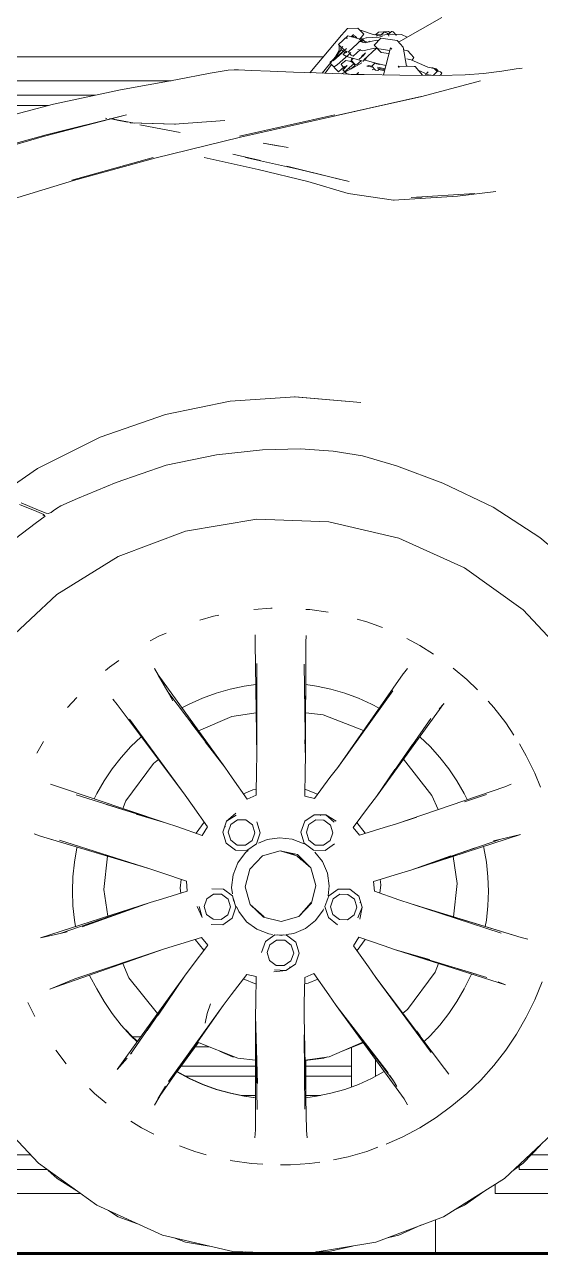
# Model space of a CAD drawing. Header units: millimetres. Extents: x -50912 to 58751, y -45352 to 5553.
# Drawn here: x 37747 to 38179, y 200 to 1227 of the extents above; entities that cross this region are included whole.
import ezdxf

# ---------------------------------------------------------------- set-up
doc = ezdxf.new("R2010")
doc.units = ezdxf.units.MM
for name, color, linetype, lineweight in [('A-DOOR', 31, 'Continuous', 9), ('A-FLOR', 192, 'Continuous', 25), ('A-GENM', 13, 'Continuous', 9), ('G-IMPT', 8, 'Continuous', 9)]:
    doc.layers.add(name, color=color, linetype=linetype, lineweight=lineweight)

# ---------------------------------------------------------------- blocks, each defined once
blk = doc.blocks.new('Porta correr 4 folhas oficina - 350 x 210-4288001-D')
at = {"layer": 'A-DOOR'}
for p, q in [((-41038.5, 1200), (-41769.7, 1200)), ((-41769.7, 1200), (-41038.5, 1200)), ((-41749.7, 1180), (-41165.8, 1180)), ((-41749.7, 1167.9), (-41228.9, 1167.9)), ((-41749.7, 1159.4), (-41268.3, 1159.4)), ((-41198.2, 381.1), (-41191, 381.1)), ((-41145.5, 372.6), (-41134.2, 372.6)), ((-41014.7, 372.3), (-41014.7, 339.3)), ((-40994.7, 348), (-40994.7, 361.9)), ((-40994.7, 361.9), (-40994.7, 348)), ((-41157.2, 356.5), (-41095.1, 356.5)), ((-41052.9, 356.5), (-41014.7, 356.5)), ((-41153.4, 348.1), (-41095.1, 348.1)), ((-41052.9, 348.1), (-41014.7, 348.1)), ((-41107.2, 332), (-41095.1, 332)), ((-41052.9, 332), (-41040.8, 332)), ((-41283.4, 282.4), (-41749.7, 282.4)), ((-40139.7, 282.4), (-40864.6, 282.4)), ((-41269.4, 270), (-41749.7, 270)), ((-40874.7, 270), (-40874.7, 272.8)), ((-40139.7, 270), (-40874.7, 270)), ((-40894.7, 257.6), (-40894.7, 250)), ((-40894.7, 250), (-40894.7, 257.6)), ((-41769.7, 250), (-41241.5, 250)), ((-41241.5, 250), (-41769.7, 250)), ((-40894.7, 250), (-40119.7, 250)), ((-40119.7, 250), (-40894.7, 250)), ((-40944.7, 200), (-40944.7, 228.2))]:
    blk.add_line(p, q, dxfattribs=at)
blk = doc.blocks.new('CRT_Fiat Punto - Punto_dwg-985961-D')
at = {"layer": 'G-IMPT'}
for p, q in [((-40939.2, 1232.9), (-40975.5, 1212.3)), ((-41023.2, 1218.1), (-41018.2, 1223.6)), ((-41009.4, 1224), (-41018.2, 1223.6)), ((-41004.4, 1218.8), (-41009.4, 1224)), ((-41023.2, 1218.1), (-41049.7, 1186.7)), ((-41025.6, 1210.3), (-41017.8, 1217.6)), ((-41018.1, 1215.5), (-41019.6, 1215.5)), ((-41017.8, 1217.6), (-41008.4, 1215.1)), ((-41017.4, 1204.2), (-41006.1, 1214.5)), ((-41013.3, 1218.5), (-41014.7, 1216.8)), ((-41013.3, 1218.5), (-41014.6, 1216.8)), ((-41013.7, 1216.5), (-41012.7, 1217.5)), ((-41012.3, 1217.4), (-41012.7, 1217.5)), ((-41012.3, 1217.4), (-41011.4, 1216.8)), ((-41011.4, 1216.8), (-41010.3, 1215.9)), ((-41008.7, 1213.1), (-41003.4, 1211.7)), ((-41008.4, 1215.1), (-41005.5, 1212.2)), ((-41004.4, 1218.8), (-41007.9, 1214.6)), ((-41007.4, 1221.9), (-41006.5, 1222)), ((-41004.8, 1214.6), (-41007.2, 1215.5)), ((-40996, 1218.2), (-41006.5, 1222)), ((-41006.3, 1213.6), (-41001.4, 1212.3)), ((-41005.8, 1214.5), (-41006.1, 1214.5)), ((-41005.8, 1214.5), (-41005, 1214)), ((-41005, 1214), (-41003.9, 1213.1)), ((-41004.8, 1214.6), (-41004.4, 1215.2)), ((-41004.4, 1215.2), (-41002.7, 1215.8)), ((-41003.9, 1213.1), (-41003.1, 1212.3)), ((-41003.4, 1211.7), (-40993.8, 1213.8)), ((-41002.7, 1215.8), (-41002.3, 1215.9)), ((-40991.8, 1216.3), (-41002.3, 1215.9)), ((-41000.2, 1212.4), (-40999.7, 1213.1)), ((-40990.6, 1218.6), (-40996, 1218.2)), ((-40996, 1209.6), (-40990.2, 1215.5)), ((-40994.7, 1218.3), (-40992.2, 1220.6)), ((-40994, 1217.2), (-40993.3, 1217.7)), ((-40992.1, 1213.6), (-40993.8, 1213.8)), ((-40980.5, 1218.8), (-40993.3, 1217.7)), ((-40983.8, 1221.2), (-40992.2, 1220.6)), ((-40988.8, 1217.3), (-40991.8, 1216.3)), ((-40990.2, 1215.5), (-40976.7, 1213.6)), ((-40990, 1218.3), (-40987.3, 1220.7)), ((-40987.3, 1220.7), (-40986.9, 1220.8)), ((-40986.1, 1220.3), (-40986.9, 1220.8)), ((-40985.1, 1219.6), (-40986.1, 1220.3)), ((-40983.9, 1218.3), (-40985.1, 1219.6)), ((-40984.2, 1218.6), (-40981.3, 1221.2)), ((-40983.6, 1217.6), (-40983.9, 1218.3)), ((-40982.8, 1220.2), (-40983.8, 1221.2)), ((-40983.7, 1217.3), (-40983.6, 1217.6)), ((-40981.3, 1221.2), (-40980.9, 1221.2)), ((-40980.1, 1220.8), (-40980.9, 1221.2)), ((-40973.1, 1218.6), (-40980.5, 1218.8)), ((-40979.1, 1220.1), (-40980.1, 1220.8)), ((-40977.9, 1218.7), (-40979.1, 1220.1)), ((-40977.5, 1218.1), (-40977.9, 1218.7)), ((-40977.7, 1217.8), (-40977.5, 1218.1)), ((-40976.7, 1213.6), (-40971.6, 1208)), ((-40973.1, 1218.6), (-40968.3, 1216.3)), ((-41023.5, 1205.9), (-41039.4, 1186.3)), ((-41023.5, 1205.9), (-41039.4, 1186.3)), ((-41021, 1205.3), (-41032.8, 1195.6)), ((-41025.2, 1205.3), (-41030.1, 1196.5)), ((-41022.5, 1203.7), (-41030.1, 1196.5)), ((-41026.7, 1193.2), (-41017.4, 1201.7)), ((-41025.6, 1210.3), (-41018.7, 1203.5)), ((-41025.2, 1205.3), (-41025.1, 1209.9)), ((-41023.8, 1207.1), (-41022.2, 1208.6)), ((-41023.8, 1207.1), (-41023.7, 1206.7)), ((-41023.7, 1206.7), (-41023.1, 1205.9)), ((-41023.1, 1205.9), (-41021.5, 1204.5)), ((-41021.8, 1201.9), (-41020.7, 1203)), ((-41021.8, 1201.9), (-41019.1, 1200.1)), ((-41021.5, 1204.5), (-41020.6, 1203.7)), ((-41018.9, 1207), (-41021, 1205.3)), ((-41020.6, 1203.7), (-41019.9, 1203.3)), ((-41019.9, 1203.3), (-41019.7, 1203.5)), ((-41019.5, 1203.7), (-41018.4, 1204.8)), ((-41017.4, 1204.2), (-41017.2, 1203.7)), ((-41015.5, 1203.6), (-41017.4, 1201.7)), ((-41017.2, 1203.7), (-41016.5, 1202.9)), ((-41016.5, 1202.9), (-41015, 1201.4)), ((-41013.4, 1200.4), (-41007.4, 1206)), ((-41009.6, 1206.1), (-41005.3, 1205)), ((-41006.5, 1200.1), (-41003.2, 1203.2)), ((-41005.3, 1205), (-40995.7, 1207.1)), ((-41003.2, 1203.2), (-41004.9, 1201.1)), ((-41004.5, 1197.3), (-40994.2, 1206.9)), ((-40990, 1203.5), (-40996, 1209.6)), ((-40982.8, 1205.2), (-40995.7, 1207.1)), ((-40990, 1203.5), (-40983.5, 1202.6)), ((-40982.2, 1207.4), (-40988.1, 1184.9)), ((-40982.2, 1207.4), (-40981.2, 1206.4)), ((-40971.6, 1208), (-40968.8, 1192.1)), ((-40967.8, 1204.9), (-40971.2, 1205.8)), ((-40962.6, 1199.4), (-40967.8, 1204.9)), ((-41031.6, 1193.6), (-41037, 1186.2)), ((-41032.8, 1195.4), (-41032.8, 1195.6)), ((-41032.6, 1194.6), (-41032.8, 1195.4)), ((-41025.6, 1187.5), (-41032.6, 1194.6)), ((-41026.7, 1193.2), (-41029, 1191.8)), ((-41020.6, 1191.9), (-41025.6, 1187.5)), ((-41023.2, 1194), (-41023.4, 1193.4)), ((-41023.4, 1193.4), (-41020.5, 1190)), ((-41023.2, 1194), (-41019.7, 1197)), ((-41022.2, 1189.1), (-41018.5, 1192.7)), ((-41021, 1187.2), (-41012.5, 1194.4)), ((-41020.4, 1191.2), (-41019.1, 1192.5)), ((-41019.7, 1197), (-41016.6, 1196.3)), ((-41019.1, 1200.1), (-41005, 1196.3)), ((-41014.3, 1195.6), (-41016.6, 1196.3)), ((-41014.9, 1196.8), (-41015.8, 1196.1)), ((-41015.2, 1197.1), (-41013.5, 1198.6)), ((-41015.2, 1197.1), (-41012, 1193.9)), ((-41015.1, 1195.9), (-41014.5, 1196.4)), ((-41015.1, 1190), (-41011.7, 1193.1)), ((-41015, 1201.4), (-41014, 1200.7)), ((-41014.3, 1197.9), (-41014.7, 1198.8)), ((-41006.3, 1194.9), (-41014.6, 1190.1)), ((-41011.7, 1193.1), (-41014.3, 1195.6)), ((-41014, 1200.7), (-41013.4, 1200.4)), ((-41012, 1193.9), (-41010.3, 1193.4)), ((-41010.3, 1193.4), (-41006.7, 1196.7)), ((-41008.3, 1198), (-41004.9, 1201.1)), ((-41007.3, 1196.1), (-41006.1, 1196.5)), ((-41005, 1196.3), (-41002.6, 1198.5)), ((-41004.5, 1197.3), (-40993.3, 1194.4)), ((-41002, 1192.2), (-41000.3, 1192.6)), ((-41002, 1192.2), (-40997, 1191.2)), ((-41000.3, 1192.6), (-40997.8, 1192.1)), ((-40997.9, 1192.1), (-40994.9, 1194.8)), ((-40997.9, 1192.1), (-40994.8, 1188.9)), ((-40995.7, 1195), (-40994, 1194.1)), ((-40991, 1193.4), (-40994, 1194.1)), ((-40993.3, 1194.4), (-40986, 1192.7)), ((-40975.7, 1192.2), (-40974.9, 1190.9)), ((-40975.7, 1192.2), (-40962.4, 1192)), ((-40968.8, 1192.2), (-40968.1, 1192.1)), ((-40968.5, 1198.2), (-40964.9, 1197.5)), ((-40964.9, 1197.5), (-40951, 1191.3)), ((-40964.2, 1197.2), (-40962.6, 1199.4)), ((-40961.7, 1192), (-40962.4, 1192)), ((-40955.5, 1184.5), (-40961.7, 1192)), ((-40945.8, 1190.1), (-40951, 1191.3)), ((-41161.9, 1180.7), (-41133.2, 1186.2)), ((-41161.9, 1180.7), (-41133.2, 1186.2)), ((-41118.1, 1188.9), (-41133.2, 1186.2)), ((-41133.2, 1186.2), (-41118.1, 1188.9)), ((-41118.1, 1188.9), (-41113.1, 1189.2)), ((-41118.1, 1188.9), (-41113.1, 1189.2)), ((-41109.5, 1189.1), (-41113.1, 1189.2)), ((-41098.8, 1188.6), (-41109.5, 1189.1)), ((-41082.9, 1188), (-41098.8, 1188.6)), ((-41063.3, 1187.2), (-41082.9, 1188)), ((-41063.3, 1187.2), (-41044.5, 1186.5)), ((-41044.5, 1186.5), (-41030.6, 1185.9)), ((-41030.6, 1185.9), (-41021.8, 1185.6)), ((-41014.6, 1190.1), (-41023.2, 1185.7)), ((-41019, 1186), (-41022.2, 1189.1)), ((-41021.8, 1185.6), (-41018, 1185.4)), ((-41019.6, 1185.8), (-41018.5, 1185.8)), ((-41019, 1186), (-41017.1, 1185.4)), ((-41016.7, 1185.4), (-41018, 1185.4)), ((-41015.1, 1190), (-41017.3, 1190.6)), ((-41015.2, 1185.3), (-41016.7, 1185.4)), ((-41004.2, 1185.1), (-41015.2, 1185.3)), ((-41010.6, 1185.3), (-41009, 1186.8)), ((-41009.5, 1185.7), (-41009, 1186.8)), ((-40974.3, 1184.6), (-41004.2, 1185.1)), ((-40997.5, 1189.2), (-40995.7, 1189.8)), ((-40994.8, 1188.9), (-40992.8, 1188.5)), ((-40993.2, 1191.2), (-40986.8, 1189.9)), ((-40993.1, 1190.4), (-40987, 1189.1)), ((-40992.8, 1188.5), (-40991.3, 1189.9)), ((-40992, 1189.3), (-40987.2, 1188.3)), ((-40974.3, 1184.6), (-40941.1, 1184.4)), ((-40959.1, 1188.8), (-40951.5, 1185.5)), ((-40953, 1184.9), (-40950.8, 1187.3)), ((-40950.4, 1185.2), (-40951.5, 1185.5)), ((-40946.8, 1184.4), (-40949.7, 1185)), ((-40947.5, 1190.9), (-40944.1, 1190)), ((-40946.5, 1184.4), (-40943.3, 1187.6)), ((-40943.3, 1187.6), (-40945.8, 1190.1)), ((-40944.1, 1190), (-40942.3, 1188.2)), ((-40940.5, 1187.5), (-40942.9, 1188)), ((-40941.1, 1184.4), (-40919.7, 1184.8)), ((-40939.3, 1186.2), (-40940.5, 1187.5)), ((-40939.3, 1186.2), (-40940.4, 1184.7)), ((-40904.4, 1186), (-40919.7, 1184.8)), ((-40889, 1188), (-40904.4, 1186)), ((-40877.1, 1189.8), (-40889, 1188)), ((-40872.1, 1190.6), (-40877.1, 1189.8)), ((-41264.2, 1160.5), (-41208, 1172.3)), ((-41264.2, 1160.5), (-41208, 1172.3)), ((-41161.9, 1180.7), (-41208, 1172.3)), ((-41208, 1172.3), (-41161.9, 1180.7)), ((-40955.9, 1166.9), (-40907, 1179.9)), ((-41264.2, 1160.5), (-41323.4, 1144.8)), ((-40956.6, 1166.7), (-41028.2, 1150.6)), ((-41027.5, 1150.8), (-40955.9, 1166.9)), ((-40956.6, 1166.7), (-41027.5, 1150.8)), ((-41271.8, 1133.7), (-41203.1, 1151.6)), ((-41203.1, 1151.6), (-41270.3, 1134.7)), ((-41108.4, 1133.7), (-41028.9, 1151.4)), ((-41028.2, 1150.6), (-41107.7, 1132.9)), ((-41219.6, 1148.5), (-41220.7, 1148.7)), ((-41196.3, 1144.5), (-41217, 1148.3)), ((-41217, 1148.3), (-41210.9, 1147.1)), ((-41210.9, 1147.1), (-41202.3, 1145.4)), ((-41200, 1144.9), (-41162.9, 1143.6)), ((-41162.2, 1143.6), (-41199.3, 1144.9)), ((-41191.9, 1143.1), (-41178.9, 1140.5)), ((-41158.2, 1136.8), (-41178.9, 1140.5)), ((-41120.8, 1146.8), (-41162.9, 1143.6)), ((-41162.2, 1143.6), (-41162.9, 1143.6)), ((-41162.9, 1143.6), (-41162.2, 1143.6)), ((-41334.3, 1117.3), (-41270.3, 1134.7)), ((-41307.1, 1123.4), (-41271.8, 1133.7)), ((-41107.7, 1132.9), (-41179.5, 1115.2)), ((-41067.9, 1124.2), (-41088.6, 1127.9)), ((-41075.1, 1125.2), (-41088.6, 1127.9)), ((-41248.7, 1097), (-41180.8, 1115.8)), ((-41247.5, 1096.6), (-41179.5, 1115.2)), ((-41138.1, 1115.9), (-41092.9, 1105.9)), ((-41114.2, 1118.5), (-41091, 1113.4)), ((-41103.6, 1115.9), (-41058.4, 1105.9)), ((-41051.4, 1095.8), (-41092.9, 1105.9)), ((-41027.5, 1098.4), (-41069, 1108.5)), ((-41016.9, 1095.8), (-41058.4, 1105.9)), ((-41313.2, 1076.5), (-41247.5, 1096.6)), ((-41051.4, 1095.8), (-41017.5, 1085.8)), ((-41027.5, 1098.4), (-41016.9, 1095.8)), ((-40979.6, 1080.2), (-41017.5, 1085.8)), ((-40979.6, 1080.2), (-40926.2, 1083.6)), ((-40979.6, 1080.2), (-40979.5, 1080.2)), ((-40979.5, 1080.2), (-40979.1, 1080.2)), ((-40965, 1082.3), (-40911.6, 1085.6)), ((-40955.7, 1082.8), (-40965, 1082.3)), ((-40894.1, 1087.5), (-40926.2, 1083.6)), ((-41062.1, 915.7), (-41116.3, 912.3)), ((-41062.6, 915.7), (-41062.5, 915.7)), ((-41062.5, 915.7), (-41007, 911.2)), ((-41062.5, 915.7), (-41007, 911.2)), ((-41062.5, 915.7), (-41062.3, 915.7)), ((-41062.1, 915.7), (-41062.3, 915.7)), ((-41007, 911.2), (-41062.1, 915.7)), ((-41062.1, 915.7), (-41062.1, 915.7)), ((-41062.1, 915.7), (-41007, 911.2)), ((-41062.1, 915.7), (-41062.1, 915.7)), ((-41062.1, 915.7), (-41007, 911.2)), ((-41062.1, 915.7), (-41007, 911.2)), ((-41170.4, 901.1), (-41116.3, 912.3)), ((-41170.4, 901.1), (-41225.2, 882.2)), ((-41277.6, 856), (-41225.2, 882.2)), ((-41169.8, 858.6), (-41127.9, 867.3)), ((-41089.4, 871.6), (-41127.9, 867.3)), ((-41089.4, 871.6), (-41057.5, 872.4)), ((-41030.3, 870.4), (-41057.5, 872.4)), ((-41030.3, 870.4), (-41005.6, 866.4)), ((-40977.1, 858.2), (-41005.6, 866.4)), ((-41277.6, 856), (-41325.2, 823)), ((-41169.8, 858.6), (-41211.6, 844.2)), ((-40977.1, 858.2), (-40938.4, 843.7)), ((-41244.1, 830.8), (-41211.6, 844.2)), ((-40896.2, 823.6), (-40938.4, 843.7)), ((-41292.7, 825.9), (-41278.2, 820)), ((-41276.7, 821.2), (-41291.2, 827.2)), ((-41261.7, 822.4), (-41264.4, 820.6)), ((-41261.7, 822.4), (-41257.9, 824.7)), ((-41244.1, 830.8), (-41257.9, 824.7)), ((-40896.2, 823.6), (-40857.2, 798.2)), ((-41271.2, 816.1), (-41279.4, 810)), ((-41278.2, 820), (-41272.1, 817.5)), ((-41276.7, 821.2), (-41270.4, 818.7)), ((-41271.5, 816.8), (-41273.1, 816.9)), ((-41271.7, 816.3), (-41273.1, 816.9)), ((-41271.5, 816.8), (-41271.7, 816.3)), ((-41268.5, 818.2), (-41270.4, 818.7)), ((-41268.5, 818.2), (-41266.2, 819.3)), ((-41266.2, 819.3), (-41264.4, 820.6)), ((-41094.1, 813.5), (-41153.6, 803.7)), ((-41094.1, 813.5), (-41033.9, 811.5)), ((-41033.9, 811.5), (-40975.2, 797.8)), ((-41279.4, 810), (-41301.9, 792.9)), ((-41153.6, 803.7), (-41210.1, 782.4)), ((-40975.2, 797.8), (-40920.2, 773)), ((-40821.8, 768.2), (-40857.2, 798.2)), ((-41261.3, 750.6), (-41210.1, 782.4)), ((-40920.2, 773), (-40871.3, 737.8)), ((-41305.3, 709.3), (-41261.3, 750.6)), ((-41141.7, 729.1), (-41130.3, 732.4)), ((-41130.3, 732.4), (-41125.7, 733.3)), ((-41096.6, 738.1), (-41082.2, 739.1)), ((-41082.2, 739.1), (-41081.3, 739.1)), ((-41053.1, 738.2), (-41049.7, 738)), ((-41049.7, 738), (-41034.3, 735.8)), ((-41010, 730.1), (-41002.1, 727.9)), ((-40871.3, 737.8), (-40830, 693.8)), ((-41002.1, 727.9), (-40988.8, 723)), ((-41183.2, 711.9), (-41176, 715.7)), ((-41176, 715.7), (-41169.9, 718.4)), ((-41095.4, 716.8), (-41095.4, 710)), ((-41094, 615.4), (-41095.4, 710)), ((-41095.4, 710), (-41094, 615.4)), ((-41053.4, 614.7), (-41052.9, 710.6)), ((-41052.9, 710.6), (-41052.7, 716.3)), ((-40968.6, 713.9), (-40957.7, 708.1)), ((-40957.7, 708.1), (-40946.3, 700.9)), ((-41220.7, 687), (-41217.3, 689.9)), ((-41217.3, 689.9), (-41209.6, 695.5)), ((-41176.7, 683.5), (-41179.6, 688.9)), ((-41179.6, 688.9), (-41179.5, 688.7)), ((-41176.6, 683.2), (-41179.5, 688.7)), ((-41094, 615.4), (-41094, 693.1)), ((-41054.5, 692.3), (-41053.4, 614.7)), ((-40968, 688.9), (-40971.4, 684.5)), ((-40968, 688.9), (-40968.1, 688.7)), ((-40929.9, 689.2), (-40918.3, 679.5)), ((-41120.8, 606.3), (-41176.7, 683.5)), ((-41168.6, 669.2), (-41176.6, 683.2)), ((-41026.4, 606.2), (-40971.6, 684.3)), ((-41026.4, 606.2), (-40971.6, 684.3)), ((-40971.4, 684.5), (-40971.6, 684.3)), ((-40918.3, 679.5), (-40909.4, 670.9)), ((-41164.2, 661.9), (-41168.6, 669.2)), ((-41168.6, 669.2), (-41120.8, 606.3)), ((-41139.5, 664), (-41128, 668.1)), ((-41128, 668.1), (-41116.4, 671.5)), ((-41116.4, 671.5), (-41104.5, 674)), ((-41104.5, 674), (-41094.9, 675.5)), ((-41053.4, 614.7), (-41054.2, 676.6)), ((-41053.1, 675.3), (-41044, 674)), ((-41044, 674), (-41032.2, 671.5)), ((-41032.2, 671.5), (-41020.5, 668.1)), ((-41026.4, 606.2), (-40980.2, 670.1)), ((-41020.5, 668.1), (-41009.1, 664)), ((-41252.3, 656.1), (-41244.7, 664.5)), ((-41213.6, 662.2), (-41214.5, 663.2)), ((-41211, 658.8), (-41214.5, 663.2)), ((-41154, 583), (-41211, 658.8)), ((-41154, 583), (-41211, 658.8)), ((-41166.8, 666.8), (-41164.2, 661.9)), ((-41156.7, 655.8), (-41150.5, 659.1)), ((-41150.5, 659.1), (-41139.5, 664)), ((-41009.1, 664), (-40998, 659.1)), ((-40998, 659.1), (-40991.7, 655.7)), ((-40994, 581.8), (-40937.5, 659.6)), ((-40941.4, 655.1), (-40937.6, 659.4)), ((-40937.5, 659.6), (-40937.6, 659.4)), ((-40900.6, 661.4), (-40895.8, 656.1)), ((-41115, 648.7), (-41142.8, 636.7)), ((-41094.5, 651.8), (-41115, 648.7)), ((-41038.5, 650.1), (-41053.1, 651.7)), ((-41004.9, 636.9), (-41038.5, 650.1)), ((-40948.6, 646.9), (-40994, 581.8)), ((-40895.8, 656.1), (-40885.8, 643.3)), ((-41154, 583), (-41200.6, 646.5)), ((-41154, 583), (-41200.6, 646.5)), ((-41120.8, 606.3), (-41149.3, 643.8)), ((-41094, 615.4), (-41094, 645.1)), ((-40885.8, 643.3), (-40878.9, 633.1)), ((-41278.2, 618.1), (-41272.6, 627.7)), ((-41199.4, 623.5), (-41190.8, 631.8)), ((-41137.3, 627.5), (-41120.8, 606.3)), ((-41053.8, 629.3), (-41053.4, 614.7)), ((-41026.4, 606.2), (-41008.9, 630.5)), ((-40957.7, 631.8), (-40949.1, 623.5)), ((-41207.6, 614.5), (-41199.4, 623.5)), ((-40994, 581.8), (-40963.7, 625.2)), ((-40949.1, 623.5), (-40941, 614.5)), ((-40874.3, 625.8), (-40868.6, 615.8)), ((-41215, 604.9), (-41207.6, 614.5)), ((-41180.6, 609.3), (-41203.6, 578.3)), ((-41176.4, 612.7), (-41180.6, 609.3)), ((-41114.6, 597.4), (-41120.8, 606.3)), ((-41094.2, 604.5), (-41094, 615.4)), ((-41053.6, 603.8), (-41053.4, 614.7)), ((-41032.9, 597.6), (-41026.4, 606.2)), ((-40947.5, 582.8), (-40971.4, 612.9)), ((-40941, 614.5), (-40933.5, 604.9)), ((-40868.6, 615.8), (-40861.5, 601.2)), ((-41221.8, 594.9), (-41215, 604.9)), ((-41114.6, 597.4), (-41102.2, 579.7)), ((-41094.6, 582.9), (-41094.2, 604.5)), ((-41053.6, 603.8), (-41054, 582.2)), ((-41045.9, 580.3), (-41032.9, 597.6)), ((-40978.6, 604.4), (-40994, 581.8)), ((-40933.5, 604.9), (-40926.7, 594.9)), ((-40861.5, 601.2), (-40856.7, 589.5)), ((-41260.8, 590.1), (-41266.7, 592.2)), ((-41170.4, 559.9), (-41260.8, 590.1)), ((-41227.9, 584.3), (-41221.8, 594.9)), ((-41097.4, 587.3), (-41105.2, 584)), ((-41094.5, 587.8), (-41097.4, 587.3)), ((-41043.2, 583.9), (-41053.9, 588.1)), ((-40977.1, 559.1), (-40886.7, 590)), ((-40886.7, 590), (-40977.1, 559.1)), ((-40926.7, 594.9), (-40920.6, 584.3)), ((-40881.4, 592.1), (-40886.7, 590)), ((-41245.3, 583.1), (-41170.4, 559.9)), ((-41230.1, 579.8), (-41227.9, 584.3)), ((-41170.4, 559.9), (-41219.8, 575.2)), ((-41203.6, 578.3), (-41206.1, 571.8)), ((-41147.8, 574.2), (-41154, 583)), ((-41094.6, 582.9), (-41102.2, 579.7)), ((-41054, 582.2), (-41045.9, 580.3)), ((-41000.5, 573.2), (-40994, 581.8)), ((-40942.4, 571), (-40947.5, 582.8)), ((-40920.6, 584.3), (-40918.1, 579.3)), ((-40920.4, 577.5), (-40901.9, 583.5)), ((-41194.9, 567.1), (-41170.4, 559.9)), ((-41135.4, 556.4), (-41147.8, 574.2)), ((-41111.7, 567.8), (-41119.3, 561.2)), ((-41111.7, 567.8), (-41119.3, 561.2)), ((-41119.3, 561.2), (-41111.2, 566.2)), ((-41054, 561.1), (-41046.1, 566.6)), ((-41046.1, 566.6), (-41036.4, 566.5)), ((-41040.4, 566), (-41041.1, 566.5)), ((-41027.8, 561.3), (-41036.4, 566.5)), ((-41027.8, 561.3), (-41036.4, 566.5)), ((-41036.4, 566.5), (-41029.2, 560.3)), ((-41000.5, 573.2), (-41013.5, 555.9)), ((-41160.2, 556.4), (-41170.4, 559.9)), ((-41160.2, 556.4), (-41139.7, 549.3)), ((-41138.1, 560.3), (-41144.9, 551.1)), ((-41135.4, 556.4), (-41139.7, 549.3)), ((-41122.5, 552), (-41119.3, 561.2)), ((-41120.3, 556.7), (-41121.1, 556.1)), ((-41117.9, 552), (-41115.7, 558.4)), ((-41110.1, 562.4), (-41115.7, 558.4)), ((-41110.1, 562.4), (-41103.2, 562.2)), ((-41103.2, 562.2), (-41097.7, 558.1)), ((-41097.7, 558.1), (-41095.7, 551.6)), ((-41094, 560.7), (-41091.2, 551.5)), ((-41057.2, 551.9), (-41054, 561.1)), ((-41052.6, 551.9), (-41050.4, 558.3)), ((-41050.4, 558.3), (-41044.8, 562.3)), ((-41044.8, 562.3), (-41037.9, 562.1)), ((-41032.4, 558), (-41037.9, 562.1)), ((-41032.4, 558), (-41030.4, 551.5)), ((-41008.1, 549.6), (-41013.5, 555.9)), ((-41003.3, 551.1), (-41010.4, 560.1)), ((-41008.1, 549.6), (-40987.4, 556)), ((-40987.4, 556), (-40977.1, 559.1)), ((-40977.1, 559.1), (-40960.2, 564.6)), ((-41280.3, 550.6), (-41275, 548.8)), ((-41183.6, 521.5), (-41275, 548.8)), ((-41275, 548.8), (-41185.1, 522)), ((-41183.6, 521.5), (-41259, 545.4)), ((-41119.6, 542.8), (-41122.5, 552)), ((-41115.9, 545.4), (-41117.9, 552)), ((-41110.4, 541.3), (-41115.9, 545.4)), ((-41098, 545.1), (-41103.6, 541.2)), ((-41095.7, 551.6), (-41098, 545.1)), ((-41091.2, 551.5), (-41094.3, 542.4)), ((-41085.5, 545.8), (-41092.6, 542.8)), ((-41075, 547.4), (-41085.5, 545.8)), ((-41064.4, 546.2), (-41075, 547.4)), ((-41054.4, 542.3), (-41064.4, 546.2)), ((-41054.3, 542.7), (-41057.2, 551.9)), ((-41050.6, 545.3), (-41052.6, 551.9)), ((-41045.1, 541.2), (-41050.6, 545.3)), ((-41032.7, 545), (-41038.3, 541.1)), ((-41030.4, 551.5), (-41032.7, 545)), ((-40965.2, 520.3), (-40873.4, 550)), ((-40890, 546.3), (-40965.2, 520.3)), ((-40896.1, 544.8), (-40890, 546.3)), ((-40873.4, 550), (-40890, 546.3)), ((-41246.6, 526.9), (-41244.5, 538.8)), ((-41244.5, 538.8), (-41244.3, 539.6)), ((-41111.9, 537), (-41119.6, 542.8)), ((-41102.3, 536.8), (-41111.9, 537)), ((-41103.6, 541.2), (-41110.4, 541.3)), ((-41103.6, 535), (-41109.9, 526.4)), ((-41101.2, 536.8), (-41103.6, 535)), ((-41094.3, 542.4), (-41102.3, 536.8)), ((-41089.3, 532.2), (-41074.6, 536.4)), ((-41060, 533.5), (-41074.6, 536.4)), ((-41060.7, 532.3), (-41074.6, 536.4)), ((-41074.6, 536.4), (-41062.5, 533.4)), ((-41046.6, 536.9), (-41054.3, 542.7)), ((-41037, 536.7), (-41046.6, 536.9)), ((-41039.2, 527.6), (-41045.4, 535.3)), ((-41038.3, 541.1), (-41045.1, 541.2)), ((-41029, 542.3), (-41037, 536.7)), ((-40965.2, 520.3), (-40911.4, 538.9)), ((-40904.3, 540), (-40904, 538.9)), ((-40904, 538.9), (-40901.9, 526.9)), ((-41247.9, 514.8), (-41246.6, 526.9)), ((-41218.9, 532.1), (-41222.1, 504)), ((-41109.9, 526.4), (-41113.8, 516.5)), ((-41100, 521.2), (-41089.3, 532.2)), ((-41060.7, 532.3), (-41056.9, 529)), ((-41060, 533.5), (-41048.8, 522.1)), ((-41059.3, 531.1), (-41048.8, 522.1)), ((-41035, 517.8), (-41039.2, 527.6)), ((-40931.7, 532.3), (-40965.2, 520.3)), ((-40926.4, 509.2), (-40929.8, 531.8)), ((-40900.7, 514.8), (-40901.9, 526.9)), ((-41248.3, 502.6), (-41247.9, 514.8)), ((-41173.4, 518), (-41183.6, 521.5)), ((-41152.9, 511), (-41173.4, 518)), ((-41113.8, 516.5), (-41115.1, 505.9)), ((-41103.7, 506.4), (-41100, 521.2)), ((-41048.8, 522.1), (-41044.6, 507.4)), ((-41033.4, 507.3), (-41035, 517.8)), ((-40975.6, 517.1), (-40996.3, 510.8)), ((-40975.6, 517.1), (-40965.2, 520.3)), ((-40900.3, 502.6), (-40900.7, 514.8)), ((-41222.1, 504), (-41218.8, 481.8)), ((-41157.4, 512.5), (-41158.2, 505.1)), ((-41158.2, 505.1), (-41157.6, 501.1)), ((-41152.9, 511), (-41152.2, 502.7)), ((-41131.7, 504.6), (-41122, 504.5)), ((-41122, 504.5), (-41114.3, 498.7)), ((-41115.1, 505.9), (-41114.3, 500.5)), ((-41099.5, 491.7), (-41103.7, 506.4)), ((-41044.6, 507.4), (-41048.3, 492.6)), ((-41034.4, 498.9), (-41033.4, 507.3)), ((-41033.9, 498.9), (-41026, 504.5)), ((-41026, 504.5), (-41016.3, 504.3)), ((-41016.3, 504.3), (-41008.6, 498.5)), ((-40995.6, 502.6), (-40996.3, 510.8)), ((-40991.1, 501), (-40990.3, 508.1)), ((-40990.3, 508.1), (-40990.9, 512.4)), ((-40929.6, 481.3), (-40926.4, 509.2)), ((-41183.3, 493.2), (-41275, 463.7)), ((-41258.5, 467.3), (-41183.3, 493.2)), ((-41247.9, 490.5), (-41248.3, 502.6)), ((-41240.1, 473), (-41183.3, 493.2)), ((-41183.3, 493.2), (-41235.7, 475.1)), ((-41172.9, 496.4), (-41183.3, 493.2)), ((-41172.9, 496.4), (-41152.2, 502.7)), ((-41138.2, 489.9), (-41135.9, 496.4)), ((-41135.9, 496.4), (-41130.3, 500.3)), ((-41130.3, 500.3), (-41123.5, 500.2)), ((-41123.5, 500.2), (-41118, 496)), ((-41118, 496), (-41116, 489.5)), ((-41114.3, 498.7), (-41111.5, 489.4)), ((-41113.7, 496.7), (-41113.5, 495.3)), ((-41113.7, 496.7), (-41113.5, 495.3)), ((-41113.5, 495.3), (-41112.8, 493.7)), ((-41113.5, 495.3), (-41112.8, 493.7)), ((-41048.7, 493.2), (-41058.9, 481.6)), ((-41048.7, 493.2), (-41058.9, 481.6)), ((-41037.1, 489.8), (-41033.9, 498.9)), ((-41035.1, 495.5), (-41034.6, 496.7)), ((-41035.1, 495.5), (-41034.6, 496.7)), ((-41032.5, 489.7), (-41030.3, 496.2)), ((-41030.3, 496.2), (-41024.7, 500.1)), ((-41024.7, 500.1), (-41017.8, 500)), ((-41017.8, 500), (-41012.4, 495.9)), ((-41012.4, 495.9), (-41010.4, 489.3)), ((-41008.6, 498.5), (-41005.8, 489.3)), ((-41007.5, 492.9), (-41007.3, 494.3)), ((-40995.6, 502.6), (-40975.1, 495.5)), ((-40975.1, 495.5), (-40964.9, 492)), ((-40900.3, 502.6), (-40900.7, 490.5)), ((-41246.6, 478.4), (-41247.9, 490.5)), ((-41143.9, 490), (-41139.9, 480.7)), ((-41143.9, 490), (-41139.9, 480.7)), ((-41139.9, 480.7), (-41142.2, 489.9)), ((-41139.9, 480.7), (-41142.2, 489.9)), ((-41138.2, 489.9), (-41136.2, 483.3)), ((-41130.7, 479.2), (-41136.2, 483.3)), ((-41118.2, 483), (-41123.9, 479.1)), ((-41116, 489.5), (-41118.2, 483)), ((-41111.5, 489.4), (-41114.6, 480.3)), ((-41111.1, 489.8), (-41109.2, 485.6)), ((-41109.2, 485.6), (-41102.6, 477.2)), ((-41087.8, 481.2), (-41099.5, 491.7)), ((-41087.8, 481.2), (-41099.5, 491.7)), ((-41088.5, 481.1), (-41099.5, 491.7)), ((-41048.3, 492.6), (-41058.9, 481.6)), ((-41038.5, 486.8), (-41044.9, 478.2)), ((-41038.5, 486.8), (-41038.1, 488)), ((-41034.2, 480.6), (-41037.1, 489.8)), ((-41030.5, 483.2), (-41032.5, 489.7)), ((-41025, 479.1), (-41030.5, 483.2)), ((-41012.6, 482.9), (-41018.2, 478.9)), ((-41012.6, 482.9), (-41010.4, 489.3)), ((-41005.8, 489.3), (-41009.4, 480.5)), ((-41008, 479.4), (-41005.8, 489.3)), ((-41008, 479.4), (-41005.8, 489.3)), ((-40964.9, 492), (-40872.8, 464.1)), ((-40964.9, 492), (-40889.5, 467.6)), ((-40872.8, 464.1), (-40959.2, 490.3)), ((-40900.7, 490.5), (-40901.9, 478.4)), ((-41245.6, 473.1), (-41246.6, 478.4)), ((-41122.5, 474.7), (-41132.2, 474.9)), ((-41123.9, 479.1), (-41130.7, 479.2)), ((-41114.6, 480.3), (-41122.5, 474.7)), ((-41102.6, 477.2), (-41094, 470.9)), ((-41073.6, 477.4), (-41088.5, 481.1)), ((-41058.9, 481.6), (-41073.6, 477.4)), ((-41044.9, 478.2), (-41053.2, 471.6)), ((-41026.5, 474.7), (-41034.2, 480.6)), ((-41018.2, 478.9), (-41025, 479.1)), ((-40901.9, 478.4), (-40902.9, 473.2)), ((-41275, 463.7), (-41258.5, 467.3)), ((-41252.8, 468.8), (-41258.5, 467.3)), ((-41140.4, 463.9), (-41161.1, 457.6)), ((-41145.5, 462.4), (-41138.3, 453.3)), ((-41140.4, 463.9), (-41135, 457.7)), ((-41094, 470.9), (-41084.1, 467)), ((-41086.8, 460.6), (-41078.9, 466.2)), ((-41084.1, 467), (-41080.9, 466.6)), ((-41078.9, 466.2), (-41069.2, 466)), ((-41076.7, 466.1), (-41073.5, 465.8)), ((-41076.7, 466.1), (-41073.5, 465.8)), ((-41073.5, 465.8), (-41071.7, 466.1)), ((-41073.5, 465.8), (-41071.7, 466.1)), ((-41069.3, 466.4), (-41063, 467.4)), ((-41069.2, 466), (-41061.5, 460.2)), ((-41063, 467.4), (-41053.2, 471.6)), ((-41013.1, 457.1), (-41008.8, 464.2)), ((-41003.4, 462.3), (-41010.2, 453.1)), ((-40988.3, 457.2), (-41008.8, 464.2)), ((-40867.4, 462.5), (-40872.8, 464.1)), ((-41171.4, 454.4), (-41261.9, 422.9)), ((-41261.9, 422.9), (-41171.4, 454.4)), ((-41171.4, 454.4), (-41246.3, 429.4)), ((-41161.1, 457.6), (-41171.4, 454.4)), ((-41148, 440.4), (-41135, 457.7)), ((-41090, 451.5), (-41086.8, 460.6)), ((-41085.4, 451.4), (-41083.2, 457.9)), ((-41083.2, 457.9), (-41077.6, 461.8)), ((-41077.6, 461.8), (-41070.7, 461.7)), ((-41070.7, 461.7), (-41065.2, 457.6)), ((-41065.2, 457.6), (-41063.2, 451)), ((-41061.5, 460.2), (-41058.7, 451)), ((-41013.1, 457.1), (-41000.6, 439.4)), ((-40988.3, 457.2), (-40978.1, 453.6)), ((-40978.1, 453.6), (-40885.9, 424.4)), ((-40978.1, 453.6), (-40910.6, 433.4)), ((-40949.5, 445.5), (-40978.1, 453.6)), ((-40901.6, 430.7), (-40978.1, 453.6)), ((-41187.7, 449), (-41246.3, 429.4)), ((-41206.2, 442.3), (-41201, 430.4)), ((-41083.4, 444.9), (-41085.4, 451.4)), ((-41077.9, 440.7), (-41083.4, 444.9)), ((-41065.5, 444.6), (-41071.1, 440.6)), ((-41061.8, 441.8), (-41069.7, 436.3)), ((-41063.2, 451), (-41065.5, 444.6)), ((-41058.7, 451), (-41061.8, 441.8)), ((-40944.9, 434.9), (-40942, 442.2)), ((-41233.8, 431.6), (-41234.1, 432.6)), ((-41227.9, 421), (-41233.8, 431.6)), ((-41154.5, 431.7), (-41210.8, 353.6)), ((-41199.6, 366.4), (-41154.5, 431.7)), ((-41154.5, 431.7), (-41185.9, 386.2)), ((-41176.5, 399), (-41154.5, 431.7)), ((-41148, 440.4), (-41154.5, 431.7)), ((-41102.5, 433.2), (-41115.6, 416)), ((-41102.5, 433.2), (-41094.5, 431.4)), ((-41094.9, 409.7), (-41094.5, 431.4)), ((-41079.8, 435.4), (-41069.7, 436.3)), ((-41079.8, 435.4), (-41069.7, 436.3)), ((-41069.7, 436.3), (-41079.2, 437)), ((-41077.9, 440.7), (-41071.1, 440.6)), ((-41066.6, 439.1), (-41065.4, 439.3)), ((-41053.9, 430.6), (-41046.3, 433.9)), ((-41033.9, 416.1), (-41046.3, 433.9)), ((-41000.6, 439.4), (-40994.4, 430.5)), ((-40944.9, 434.9), (-40967.9, 403.9)), ((-40915.2, 431.8), (-40920.6, 421)), ((-40914.5, 433.5), (-40915.2, 431.8)), ((-41267.2, 420.8), (-41246.3, 429.4)), ((-41267.2, 420.8), (-41261.9, 422.9)), ((-41246.3, 429.4), (-41251, 427.4)), ((-41201, 430.4), (-41177.1, 400.4)), ((-41105.5, 429.4), (-41094.6, 425.1)), ((-41053.9, 430.6), (-41054.3, 409)), ((-41054, 425.4), (-41051.1, 425.9)), ((-41051.1, 425.9), (-41043.1, 429.3)), ((-40994.4, 430.5), (-40936.9, 354.6)), ((-40936.9, 354.6), (-40994.4, 430.5)), ((-40994.4, 430.5), (-40948.1, 367.9)), ((-40885.9, 424.4), (-40892.2, 426.9)), ((-40855.4, 427), (-40861.5, 411.9)), ((-41221.8, 410.4), (-41227.9, 421)), ((-41115.6, 416), (-41122.1, 407.3)), ((-41033.9, 416.1), (-41027.7, 407.3)), ((-40920.6, 421), (-40926.7, 410.4)), ((-40861.5, 411.9), (-40868.6, 397.3)), ((-41279.8, 398), (-41285.5, 409.7)), ((-41215, 400.4), (-41221.8, 410.4)), ((-41122.1, 407.3), (-41176.9, 329.2)), ((-41176.9, 329.2), (-41122.1, 407.3)), ((-41122.1, 407.3), (-41168, 343.7)), ((-41122.1, 407.3), (-41155.7, 360.8)), ((-41135.5, 400.6), (-41137.2, 392.3)), ((-41135.5, 400.6), (-41132.8, 408.5)), ((-41094.9, 409.7), (-41095.1, 398.9)), ((-41054.3, 409), (-41054.5, 398.2)), ((-41027.7, 407.3), (-40970.8, 329.1)), ((-41027.7, 407.3), (-40995.9, 365.5)), ((-40984.3, 350.8), (-41027.7, 407.3)), ((-40979.6, 344.2), (-41027.7, 407.3)), ((-40967.9, 403.9), (-40971.8, 400.7)), ((-40926.7, 410.4), (-40933.5, 400.4)), ((-41207.6, 390.8), (-41215, 400.4)), ((-41199.4, 381.8), (-41207.6, 390.8)), ((-41095.1, 398.9), (-41095.1, 303.4)), ((-41095.1, 398.9), (-41094, 334.6)), ((-41093.6, 342), (-41095.1, 398.9)), ((-41093.7, 320.2), (-41095.1, 398.9)), ((-41054.5, 398.2), (-41052.4, 302.7)), ((-41054.5, 398.2), (-41054.5, 393.3)), ((-41054.5, 398.2), (-41052.4, 302.7)), ((-40941, 390.8), (-40949.1, 381.8)), ((-40933.5, 400.4), (-40941, 390.8)), ((-40868.6, 397.3), (-40876.7, 383.3)), ((-41203.5, 386.8), (-41198.9, 381.8)), ((-41194.1, 376.8), (-41199.4, 381.8)), ((-41198.9, 381.8), (-41193.9, 377.1)), ((-41194, 377.2), (-41190.5, 381.8)), ((-41054.4, 382.6), (-41054, 320.5)), ((-40960.2, 385.6), (-40957.5, 381.8)), ((-40949.1, 381.8), (-40954, 377.2)), ((-40876.7, 383.3), (-40885.8, 369.8)), ((-41253.5, 358.5), (-41262.3, 369.8)), ((-41143, 376.1), (-41160.6, 351.9)), ((-41143.8, 376.4), (-41110, 363.1)), ((-41033.5, 364.4), (-41005.4, 376.6)), ((-41005, 376.1), (-41022.7, 369.1)), ((-40950.5, 371.1), (-40948.1, 367.9)), ((-40885.8, 369.8), (-40895.8, 357)), ((-41210.8, 353.6), (-41202.5, 363.1)), ((-41198.6, 367.6), (-41199.6, 366.4)), ((-41114.5, 364.4), (-41125.3, 369.1)), ((-41112.7, 364.2), (-41114.5, 364.4)), ((-41110, 363.1), (-41095.1, 361.4)), ((-41053.7, 361.4), (-41033.5, 364.4)), ((-41038, 363.1), (-41053.7, 361.3)), ((-41053.6, 361.3), (-41053.6, 358.9)), ((-41053.6, 358.9), (-41053.6, 361.3)), ((-41052.9, 361.4), (-41052.9, 330.6)), ((-41035.3, 364.2), (-41038, 363.1)), ((-41150.5, 346.2), (-41161, 351.8)), ((-41160.8, 352), (-41150, 346.2)), ((-40987.4, 351.9), (-40998, 346.2)), ((-40933.5, 349.7), (-40936.9, 354.6)), ((-40895.8, 357), (-40906.6, 344.9)), ((-41176.9, 329.2), (-41170.4, 339.8)), ((-41139.5, 341.3), (-41150.5, 346.2)), ((-41150, 346.2), (-41138.9, 341.3)), ((-41128, 337.1), (-41139.5, 341.3)), ((-41138.9, 341.3), (-41127.5, 337.1)), ((-41009.1, 341.3), (-41020.5, 337.1)), ((-40998, 346.2), (-41009.1, 341.3)), ((-40982.9, 348.8), (-40979.6, 344.2)), ((-40976.9, 339.6), (-40979.6, 344.2)), ((-40906.6, 344.9), (-40918.3, 333.6)), ((-41229.7, 333.6), (-41233.9, 337.7)), ((-41220.1, 325.6), (-41229.7, 333.6)), ((-41179.6, 324), (-41171.2, 338.2)), ((-41116.4, 333.8), (-41128, 337.1)), ((-41127.5, 337.1), (-41115.8, 333.8)), ((-41104.5, 331.3), (-41116.4, 333.8)), ((-41115.8, 333.8), (-41104, 331.3)), ((-41095.1, 330), (-41104.5, 331.3)), ((-41104, 331.3), (-41095.1, 330.1)), ((-41044, 331.3), (-41053, 330.1)), ((-41032.2, 333.8), (-41044, 331.3)), ((-41020.5, 337.1), (-41032.2, 333.8)), ((-40970.8, 329.1), (-40967.9, 324.2)), ((-40918.3, 333.6), (-40930.8, 323.2)), ((-41276.8, 275.3), (-41318.1, 319.3)), ((-40930.8, 323.2), (-40943.9, 313.7)), ((-41190.4, 305), (-41199.3, 310.6)), ((-40943.9, 313.7), (-40957.7, 305)), ((-41180.2, 299.6), (-41190.4, 305)), ((-41095.1, 303.4), (-41095.7, 296.6)), ((-41051.8, 296.6), (-41052.4, 302.7)), ((-40957.7, 305), (-40972, 297.4)), ((-40842.8, 303.8), (-40886.8, 262.5)), ((-41145.9, 285.3), (-41158.6, 289.9)), ((-40992.7, 288.7), (-41002.1, 285.3)), ((-40972, 297.4), (-40985.7, 291.3)), ((-40871.2, 275.3), (-40856.8, 290.6)), ((-41136.3, 282.5), (-41145.9, 285.3)), ((-41114.4, 277.4), (-41116.2, 277.8)), ((-41098.4, 275.1), (-41114.4, 277.4)), ((-41017.7, 280.8), (-41029.9, 278.2)), ((-41002.1, 285.3), (-41017.7, 280.8)), ((-41227.8, 240.2), (-41276.8, 275.3)), ((-41268.5, 269.4), (-41261.2, 262.5)), ((-41088.9, 274.5), (-41098.4, 275.1)), ((-41065.9, 274), (-41074.1, 274)), ((-41049.7, 275.1), (-41065.9, 274)), ((-41041.2, 276.3), (-41049.7, 275.1)), ((-40879.5, 269.4), (-40871.2, 275.3)), ((-41261.2, 262.5), (-41244.7, 252.3)), ((-40886.8, 262.5), (-40938, 230.7)), ((-40920.2, 240.2), (-40903.3, 252.3)), ((-41172.9, 215.3), (-41227.8, 240.2)), ((-40929.9, 235.8), (-40920.2, 240.2)), ((-41218.1, 235.8), (-41210, 230.7)), ((-41210, 230.7), (-41191.6, 223.8)), ((-40938, 230.7), (-40994.4, 209.4)), ((-40975.1, 215.3), (-40956.4, 223.8)), ((-41114.2, 201.6), (-41172.9, 215.3)), ((-41163.1, 213.1), (-41153.6, 209.4)), ((-41153.6, 209.4), (-41134, 206.2)), ((-40994.4, 209.4), (-41051.9, 200)), ((-41033.8, 201.6), (-41014, 206.2)), ((-40984.8, 213.1), (-40975.1, 215.3)), ((-41064.1, 200), (-41114.2, 201.6)), ((-41103.7, 201.3), (-41096, 200)), ((-41083.9, 200), (-41074, 200.3)), ((-41044.3, 201.3), (-41033.8, 201.6))]:
    blk.add_line(p, q, dxfattribs=at)
blk = doc.blocks.new('CRT_Fiat Punto - Fiat punto 2-985965-D')
blk.add_blockref('CRT_Fiat Punto - Punto_dwg-985961-D', (0, 0))

msp = doc.modelspace()

# ---------------------------------------------------------------- linework, layer by layer
at = {"layer": 'A-FLOR', "lineweight": 60}
msp.add_line((41565.691, 200), (35965.691, 200), dxfattribs=at)

# ---------------------------------------------------------------- block references
at = {"layer": 'A-DOOR'}
msp.add_blockref('Porta correr 4 folhas oficina - 350 x 210-4288001-D', (79035.342, 0), dxfattribs=at)
at = {"layer": 'A-GENM', "color": 7}
msp.add_blockref('CRT_Fiat Punto - Fiat punto 2-985965-D', (79035.342, 0), dxfattribs=at)

doc.saveas('drawing.dxf')
